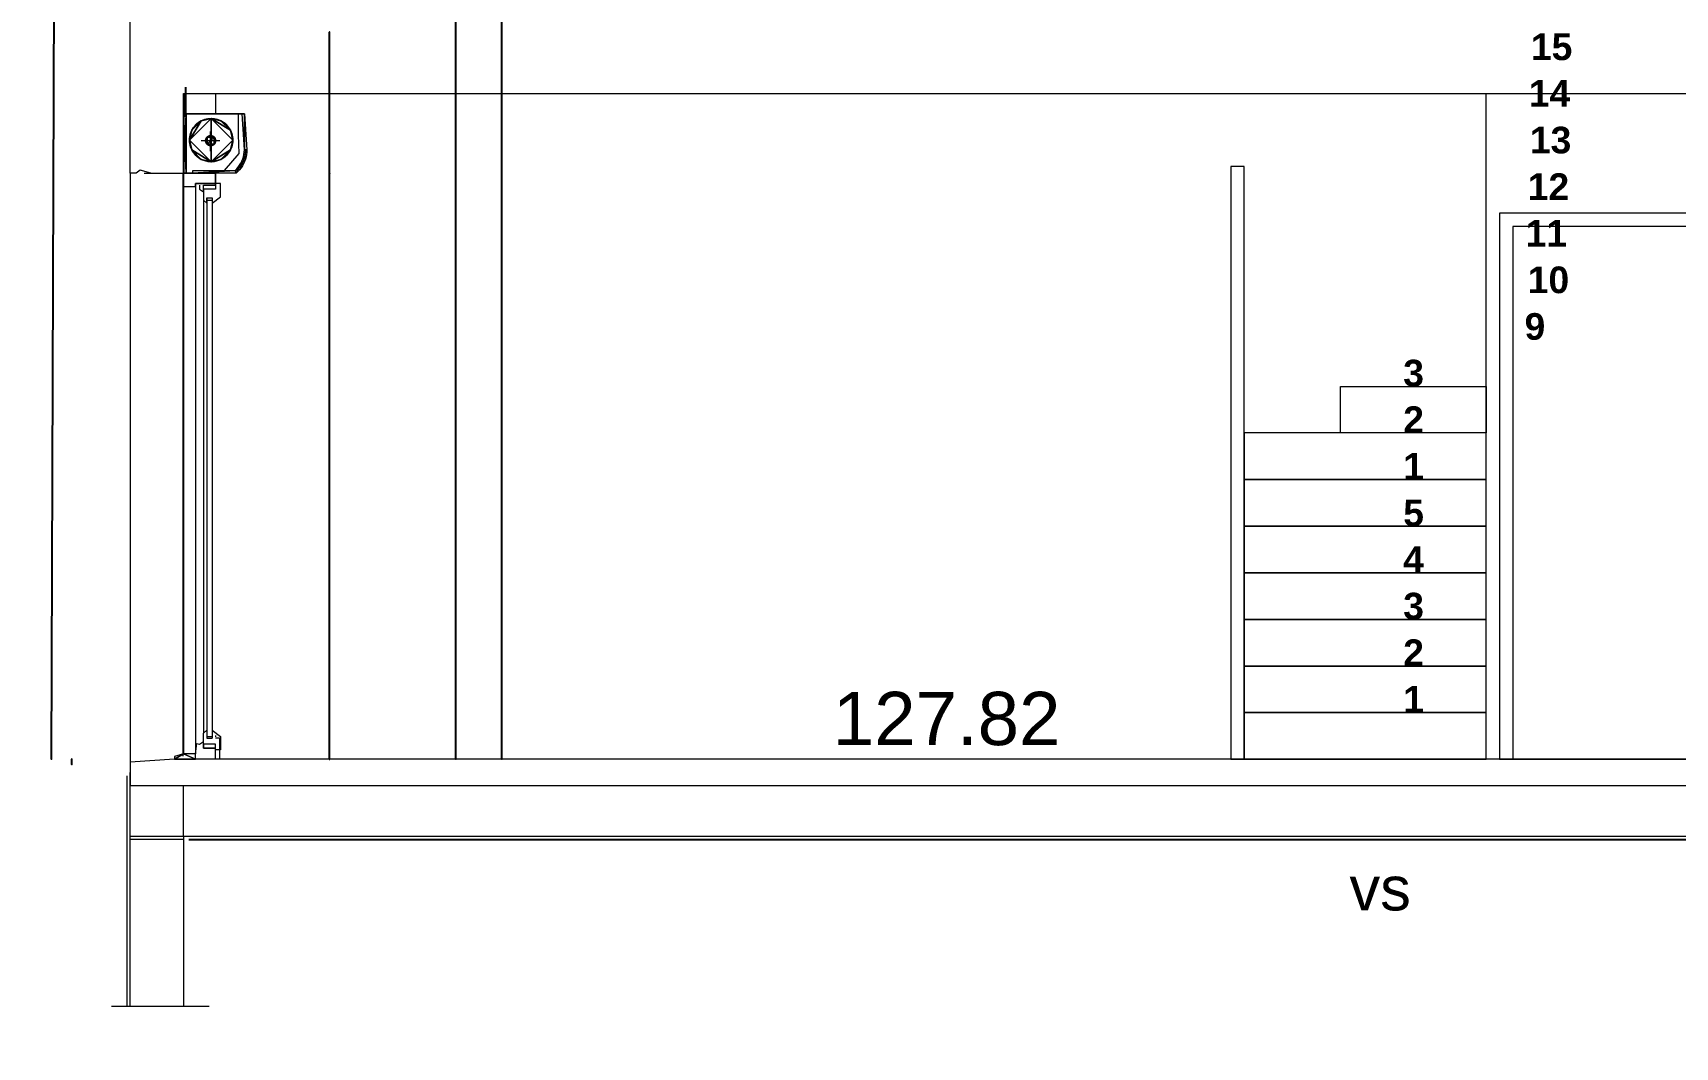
# Model space of a CAD drawing. Header units: metres. Extents: x -12536 to 12621, y -17191 to 9596.
# Drawn here: x -9337 to -8721, y 5466 to 5847 of the extents above; entities that cross this region are included whole.
import ezdxf
from ezdxf.lldxf.tags import DXFTag

# ---------------------------------------------------------------- set-up
doc = ezdxf.new("R2010")
doc.units = ezdxf.units.M
doc.header["$MEASUREMENT"] = 0
doc.header["$PDMODE"] = 2
doc.header["$PDSIZE"] = 0.25
for name, color, linetype in [('Calque commun', 7, 'Continuous'), ('Cotations', 7, 'Continuous'), ('Textes', 7, 'Continuous')]:
    doc.layers.add(name, color=color, linetype=linetype)
doc.styles.add('Arial2', font='', dxfattribs={"height": 0.1})
doc.styles.add('Arial3', font='arial.ttf', dxfattribs={"height": 0.1})
doc.styles.add('Arial4', font='arial.ttf', dxfattribs={"height": 0.165})
doc.styles.add('Arial5', font='arial.ttf', dxfattribs={"height": 0.1})
doc.styles.add('Arial7', font='arial.ttf', dxfattribs={"height": 0.2})
doc.styles.get('Arial2').set_extended_font_data('Arial', bold=True)
tags = doc.linetypes.add('HIDDEN', pattern=[0.375, 0.25, -0.125]).pattern_tags.tags
tags[6:7] = [DXFTag(74, 4), DXFTag(75, 0), DXFTag(340, '0'), DXFTag(46, 1.0), DXFTag(50, 0.0), DXFTag(44, 0.0), DXFTag(45, 0.0)]
tags[4:5] = [DXFTag(74, 4), DXFTag(75, 0), DXFTag(340, '0'), DXFTag(46, 1.0), DXFTag(50, 0.0), DXFTag(44, 0.0), DXFTag(45, 0.0)]
tags = doc.linetypes.add('HIDDENX2', pattern=[0.75, 0.5, -0.25]).pattern_tags.tags
tags[6:7] = [DXFTag(74, 4), DXFTag(75, 0), DXFTag(340, '0'), DXFTag(46, 1.0), DXFTag(50, 0.0), DXFTag(44, 0.0), DXFTag(45, 0.0)]
tags[4:5] = [DXFTag(74, 4), DXFTag(75, 0), DXFTag(340, '0'), DXFTag(46, 1.0), DXFTag(50, 0.0), DXFTag(44, 0.0), DXFTag(45, 0.0)]
doc.dimstyles.new('DIM18', dxfattribs={"dimtxt": 0.1, "dimasz": 0.025, "dimexe": 0.1, "dimexo": 0, "dimgap": 5e-05, "dimtad": 1, "dimzin": 1, "dimdsep": 46, "dimtxsty": 'Arial3', "dimblk": 'ORIGIN', "dimcen": 0.09, "dimdle": 0.1, "dimadec": 0, "dimazin": 0, "dimtfac": 1, "dimtdec": 4, "dimtix": 1, "dimtofl": 0, "dimtmove": 0, "dimatfit": 3, "dimfxl": 0.1, "dimfxlon": 1, "dimfrac": 2, "dimtolj": 1, "dimtzin": 0, "dimarcsym": 2})
doc.dimstyles.new('DIM19', dxfattribs={"dimtxt": 0.1, "dimasz": 0.025, "dimexe": 0.1, "dimexo": 0, "dimgap": 5e-05, "dimtad": 1, "dimzin": 1, "dimdsep": 46, "dimtxsty": 'Arial5', "dimblk": 'ORIGIN', "dimcen": 0.09, "dimdle": 0.1, "dimadec": 0, "dimazin": 0, "dimtfac": 1, "dimtdec": 4, "dimtix": 1, "dimtofl": 0, "dimtmove": 0, "dimatfit": 3, "dimfxl": 0.1, "dimfxlon": 1, "dimfrac": 2, "dimtolj": 1, "dimtzin": 0, "dimarcsym": 2})

# ---------------------------------------------------------------- blocks, each defined once
blk = doc.blocks.new('_ORIGIN')
at = {"color": 0, "linetype": 'ByBlock', "lineweight": -2}
blk.add_line((0, 0), (-1, 0), dxfattribs=at)
blk.add_circle((0, 0), 0.5, dxfattribs=at)
blk = doc.blocks.new('*D464')
at = {"layer": 'Cotations', "color": 0, "linetype": 'ByBlock', "lineweight": -2, "transparency": 16777216}
for p, q in [((-9225.84, 5794.17), (-9225.64, 5794.17)), ((-9225.74, 5574.2), (-9225.74, 5794.15)), ((-9225.84, 5574.17), (-9225.64, 5574.17))]:
    blk.add_line(p, q, dxfattribs=at)
at = {"layer": 'Defpoints', "color": 0, "linetype": 'Continuous', "transparency": 16777216}
for p in [(-9239.71, 5794.17), (-9225.74, 5794.17), (-9239.71, 5574.17)]:
    blk.add_point(p, dxfattribs=at)
at = {"layer": 'Cotations', "color": 0, "linetype": 'Continuous', "lineweight": -2, "transparency": 16777216, "xscale": 0.02500000037252903, "yscale": 0.02500000037252903, "zscale": 0.02500000037252903}
for p, rotation in [((-9225.74, 5794.17), 90), ((-9225.74, 5574.17), 270)]:
    blk.add_blockref('_ORIGIN', p, dxfattribs=dict(at, rotation=rotation))
at = {"layer": 'Cotations', "color": 7, "linetype": 'Continuous', "lineweight": 5, "transparency": 16777216, "insert": (-9225.74, 5684.17), "char_height": 0.1, "attachment_point": 8, "rotation": 90, "line_spacing_factor": 0.776067, "style": 'Arial3'}
blk.add_mtext('\\A1;220.00', dxfattribs=at)
blk = doc.blocks.new('*D466')
at = {"layer": 'Cotations', "color": 0, "linetype": 'ByBlock', "lineweight": -2, "transparency": 16777216}
for p, q in [((-9225.74, 5847.17), (-9225.84, 5847.17)), ((-9225.74, 5824.2), (-9225.74, 5847.15)), ((-9225.74, 5824.17), (-9225.84, 5824.17))]:
    blk.add_line(p, q, dxfattribs=at)
at = {"layer": 'Defpoints', "color": 0, "linetype": 'Continuous', "transparency": 16777216}
for p in [(-9225.74, 5847.17), (-9225.74, 5847.17), (-9225.74, 5824.17)]:
    blk.add_point(p, dxfattribs=at)
at = {"layer": 'Cotations', "color": 0, "linetype": 'Continuous', "lineweight": -2, "transparency": 16777216, "xscale": 0.02500000037252903, "yscale": 0.02500000037252903, "zscale": 0.02500000037252903}
for p, rotation in [((-9225.74, 5847.17), 90), ((-9225.74, 5824.17), 270)]:
    blk.add_blockref('_ORIGIN', p, dxfattribs=dict(at, rotation=rotation))
at = {"layer": 'Cotations', "color": 7, "linetype": 'Continuous', "lineweight": 5, "transparency": 16777216, "insert": (-9225.74, 5835.67), "char_height": 0.1, "attachment_point": 8, "rotation": 90, "line_spacing_factor": 0.776067, "style": 'Arial3'}
blk.add_mtext('\\A1;23.00', dxfattribs=at)
blk = doc.blocks.new('*D469')
at = {"layer": 'Cotations', "color": 0, "linetype": 'ByBlock', "lineweight": -2, "transparency": 16777216}
for p, q in [((-9178.2, 5854.17), (-9178.4, 5854.17)), ((-9178.3, 5824.2), (-9178.3, 5854.15)), ((-9178.2, 5824.17), (-9178.4, 5824.17))]:
    blk.add_line(p, q, dxfattribs=at)
at = {"layer": 'Defpoints', "color": 0, "linetype": 'Continuous', "transparency": 16777216}
for p in [(-9178.3, 5854.17), (-9146.07, 5854.17), (-9146.07, 5824.17)]:
    blk.add_point(p, dxfattribs=at)
at = {"layer": 'Cotations', "color": 0, "linetype": 'Continuous', "lineweight": -2, "transparency": 16777216, "xscale": 0.02500000037252903, "yscale": 0.02500000037252903, "zscale": 0.02500000037252903}
for p, rotation in [((-9178.3, 5854.17), 90), ((-9178.3, 5824.17), 270)]:
    blk.add_blockref('_ORIGIN', p, dxfattribs=dict(at, rotation=rotation))
at = {"layer": 'Cotations', "color": 7, "linetype": 'Continuous', "lineweight": 5, "transparency": 16777216, "insert": (-9178.3, 5839.17), "char_height": 0.1, "attachment_point": 8, "rotation": 90, "line_spacing_factor": 0.776067, "style": 'Arial3'}
blk.add_mtext('\\A1;30.00', dxfattribs=at)
blk = doc.blocks.new('*D470')
at = {"layer": 'Cotations', "color": 0, "linetype": 'ByBlock', "lineweight": -2, "transparency": 16777216}
for p, q in [((-9178.2, 5824.17), (-9178.4, 5824.17)), ((-9178.3, 5574.2), (-9178.3, 5824.15)), ((-9178.2, 5574.17), (-9178.4, 5574.17))]:
    blk.add_line(p, q, dxfattribs=at)
at = {"layer": 'Defpoints', "color": 0, "linetype": 'Continuous', "transparency": 16777216}
for p in [(-9178.3, 5824.17), (-9146.07, 5824.17), (-9146.07, 5574.17)]:
    blk.add_point(p, dxfattribs=at)
at = {"layer": 'Cotations', "color": 0, "linetype": 'Continuous', "lineweight": -2, "transparency": 16777216, "xscale": 0.02500000037252903, "yscale": 0.02500000037252903, "zscale": 0.02500000037252903}
for p, rotation in [((-9178.3, 5824.17), 90), ((-9178.3, 5574.17), 270)]:
    blk.add_blockref('_ORIGIN', p, dxfattribs=dict(at, rotation=rotation))
at = {"layer": 'Cotations', "color": 7, "linetype": 'Continuous', "lineweight": 5, "transparency": 16777216, "insert": (-9178.3, 5699.17), "char_height": 0.1, "attachment_point": 8, "rotation": 90, "line_spacing_factor": 0.776067, "style": 'Arial3'}
blk.add_mtext('\\A1;250.00', dxfattribs=at)
blk = doc.blocks.new('*D475')
at = {"layer": 'Cotations', "color": 0, "linetype": 'ByBlock', "lineweight": -2, "transparency": 16777216}
for p, q in [((-9225.84, 5824.17), (-9225.64, 5824.17)), ((-9225.74, 5794.2), (-9225.74, 5824.15)), ((-9225.84, 5794.17), (-9225.64, 5794.17))]:
    blk.add_line(p, q, dxfattribs=at)
at = {"layer": 'Defpoints', "color": 0, "linetype": 'Continuous', "transparency": 16777216}
for p in [(-9239.71, 5824.17), (-9225.74, 5824.17), (-9239.71, 5794.17)]:
    blk.add_point(p, dxfattribs=at)
at = {"layer": 'Cotations', "color": 0, "linetype": 'Continuous', "lineweight": -2, "transparency": 16777216, "xscale": 0.02500000037252903, "yscale": 0.02500000037252903, "zscale": 0.02500000037252903}
for p, rotation in [((-9225.74, 5824.17), 90), ((-9225.74, 5794.17), 270)]:
    blk.add_blockref('_ORIGIN', p, dxfattribs=dict(at, rotation=rotation))
at = {"layer": 'Cotations', "color": 7, "linetype": 'Continuous', "lineweight": 5, "transparency": 16777216, "insert": (-9225.74, 5809.17), "char_height": 0.1, "attachment_point": 8, "rotation": 90, "line_spacing_factor": 0.776067, "style": 'Arial3'}
blk.add_mtext('\\A1;30.00', dxfattribs=at)
blk = doc.blocks.new('*D481')
at = {"layer": 'Cotations', "color": 0, "linetype": 'ByBlock', "lineweight": -2, "transparency": 16777216}
for p, q in [((-9322.45, 5574.17), (-9322.55, 5574.17)), ((-9322.45, 5572.17), (-9322.55, 5572.17)), ((-9322.45, 5572.19), (-9322.45, 5574.15))]:
    blk.add_line(p, q, dxfattribs=at)
at = {"layer": 'Defpoints', "color": 0, "linetype": 'Continuous', "transparency": 16777216}
for p in [(-9322.45, 5574.17), (-9322.45, 5574.17), (-9322.45, 5572.17)]:
    blk.add_point(p, dxfattribs=at)
at = {"layer": 'Cotations', "color": 0, "linetype": 'Continuous', "lineweight": -2, "transparency": 16777216, "xscale": 0.02500000037252903, "yscale": 0.02500000037252903, "zscale": 0.02500000037252903}
for p, rotation in [((-9322.45, 5574.17), 90), ((-9322.45, 5572.17), 270)]:
    blk.add_blockref('_ORIGIN', p, dxfattribs=dict(at, rotation=rotation))
at = {"layer": 'Cotations', "color": 7, "linetype": 'Continuous', "lineweight": 5, "transparency": 16777216, "insert": (-9322.45, 5573.17), "char_height": 0.1, "attachment_point": 8, "rotation": 90, "line_spacing_factor": 0.776067, "style": 'Arial3'}
blk.add_mtext('\\A1;2.00', dxfattribs=at)
blk = doc.blocks.new('*D482')
at = {"layer": 'Cotations', "color": 0, "linetype": 'ByBlock', "lineweight": -2, "transparency": 16777216}
for p, q in [((-9160.96, 5854.17), (-9161.16, 5854.17)), ((-9161.06, 5574.2), (-9161.06, 5854.15)), ((-9160.96, 5574.17), (-9161.16, 5574.17))]:
    blk.add_line(p, q, dxfattribs=at)
at = {"layer": 'Defpoints', "color": 0, "linetype": 'Continuous', "transparency": 16777216}
for p in [(-9161.06, 5854.17), (-9128.83, 5854.17), (-9128.83, 5574.17)]:
    blk.add_point(p, dxfattribs=at)
at = {"layer": 'Cotations', "color": 0, "linetype": 'Continuous', "lineweight": -2, "transparency": 16777216, "xscale": 0.02500000037252903, "yscale": 0.02500000037252903, "zscale": 0.02500000037252903}
for p, rotation in [((-9161.06, 5854.17), 90), ((-9161.06, 5574.17), 270)]:
    blk.add_blockref('_ORIGIN', p, dxfattribs=dict(at, rotation=rotation))
at = {"layer": 'Cotations', "color": 7, "linetype": 'Continuous', "lineweight": 5, "transparency": 16777216, "insert": (-9161.06, 5714.17), "char_height": 0.1, "attachment_point": 8, "rotation": 90, "line_spacing_factor": 0.776067, "style": 'Arial3'}
blk.add_mtext('\\A1;280.00', dxfattribs=at)
blk = doc.blocks.new('*D484')
at = {"layer": 'Cotations', "color": 0, "linetype": 'ByBlock', "lineweight": -2, "transparency": 16777216}
for p, q in [((-9330.03, 5574.2), (-9328.29, 6115.53)), ((-9328.28, 6115.55), (-9328.39, 6115.55)), ((-9330.02, 5574.17), (-9330.13, 5574.17))]:
    blk.add_line(p, q, dxfattribs=at)
at = {"layer": 'Defpoints', "color": 0, "linetype": 'Continuous', "transparency": 16777216}
for p in [(-9328.29, 6115.55), (-9328.28, 6115.55), (-9330.02, 5574.17)]:
    blk.add_point(p, dxfattribs=at)
at = {"layer": 'Cotations', "color": 0, "linetype": 'Continuous', "lineweight": -2, "transparency": 16777216, "xscale": 0.02500000037252903, "yscale": 0.02500000037252903, "zscale": 0.02500000037252903}
for p, rotation in [((-9328.29, 6115.55), 89.81558134535868), ((-9330.03, 5574.17), 269.8155813453587)]:
    blk.add_blockref('_ORIGIN', p, dxfattribs=dict(at, rotation=rotation))
at = {"layer": 'Cotations', "color": 7, "linetype": 'Continuous', "lineweight": 5, "transparency": 16777216, "insert": (-9329.16, 5844.86), "char_height": 0.1, "attachment_point": 8, "rotation": 89.81558, "line_spacing_factor": 0.776067, "style": 'Arial5'}
blk.add_mtext('\\A1;541.38', dxfattribs=at)

msp = doc.modelspace()

# ---------------------------------------------------------------- linework, layer by layer
at = {"layer": 'Calque commun', "color": 7, "linetype": 'Continuous', "lineweight": 20}
for p, q in [((-9300.501, 5794.172), (-9300.501, 5859.172)), ((-9280.501, 5824.171), (-8420.34, 5824.171)), ((-9280.501, 5824.171), (-9280.501, 5794.172)), ((-9280.501, 5794.172), (-9280.501, 5824.171)), ((-9280.501, 5824.17), (-9280.501, 5794.172)), ((-9268.501, 5824.171), (-9268.501, 5816.538)), ((-9031.888, 5824.171), (-8467.365, 5824.171)), ((-9298.352, 5794.172), (-9300.501, 5794.172)), ((-9296.852, 5795.329), (-9298.352, 5794.172)), ((-9292.851, 5794.172), (-9296.852, 5795.329)), ((-9295.322, 5794.172), (-9280.501, 5794.172)), ((-9292.851, 5794.172), (-9280.501, 5794.172)), ((-9280.841, 5794.172), (-9268.501, 5794.172)), ((-9280.501, 5794.172), (-9280.501, 5789.173)), ((-9268.501, 5791.23), (-9268.501, 5794.172)), ((-9268.501, 5794.172), (-9268.501, 5790.369)), ((-9280.501, 5789.173), (-9276.009, 5789.173)), ((-9268.501, 5790.369), (-9276.009, 5790.369)), ((-9276.009, 5790.369), (-9276.009, 5789.173)), ((-9276.009, 5789.173), (-9276.009, 5790.369)), ((-9276.009, 5790.369), (-9268.501, 5790.369)), ((-9283.949, 5574.17), (-9300.501, 5573.066)), ((-9300.501, 5573.066), (-9300.501, 5564.17)), ((-9268.501, 5574.17), (-9283.949, 5574.17)), ((-8420.34, 5574.17), (-9268.501, 5574.17)), ((-9300.501, 5481.276), (-9300.501, 5569.17)), ((-9300.501, 5481.275), (-9300.501, 5564.17)), ((-8400.34, 5564.17), (-9300.501, 5564.17)), ((-9280.501, 5545.169), (-9280.501, 5564.17)), ((-9270.5, 5564.17), (-9270.5, 5564.17)), ((-9270.5, 5564.17), (-9270.5, 5564.17)), ((-9270.5, 5564.17), (-9270.5, 5564.17)), ((-9270.5, 5564.17), (-9270.5, 5564.17)), ((-8420.338, 5545.169), (-9300.501, 5545.169)), ((-9280.501, 5544.08), (-9300.501, 5544.08)), ((-9280.501, 5545.169), (-9280.501, 5481.275)), ((-9280.501, 5543.17), (-9280.501, 5481.276))]:
    msp.add_line(p, q, dxfattribs=at)
at = {"layer": 'Calque commun', "color": 3, "linetype": 'ByBlock', "lineweight": -2}
for p, q in [((-9279.752, 5826.565), (-9279.752, 5815.429)), ((-9280.501, 5824.171), (-9280.501, 5794.171)), ((-9278.562, 5544.08), (-8418.4, 5544.08))]:
    msp.add_line(p, q, dxfattribs=at)
at = {"layer": 'Calque commun', "color": 7, "linetype": 'Continuous', "lineweight": 5}
for p, q in [((-9259.92, 5808.609), (-9259.92, 5816.538)), ((-9266.951, 5806.415), (-9273.958, 5806.415)), ((-9270.357, 5802.445), (-9270.357, 5809.928)), ((-9259.639, 5801.661), (-9259.92, 5808.609)), ((-9265.205, 5795.279), (-9259.639, 5801.661)), ((-9265.205, 5795.279), (-9259.639, 5801.661)), ((-9300.501, 5794.172), (-9300.501, 5570.98)), ((-9280.841, 5794.172), (-9268.501, 5794.172)), ((-9280.841, 5794.172), (-9268.501, 5794.172)), ((-9280.841, 5794.172), (-9280.841, 5575.267)), ((-9268.501, 5794.172), (-9280.501, 5794.172)), ((-9268.501, 5794.172), (-9280.501, 5794.172)), ((-9268.501, 5789.672), (-9268.501, 5794.172)), ((-9268.501, 5789.672), (-9268.501, 5794.172)), ((-9280.501, 5789.173), (-9280.501, 5576.171)), ((-9276.009, 5789.173), (-9276.003, 5576.17)), ((-9274.5, 5789.672), (-9274.5, 5788.172)), ((-9274.5, 5789.672), (-9274.5, 5788.172)), ((-9274.5, 5788.172), (-9273, 5787.172)), ((-9274.5, 5788.172), (-9273, 5787.172)), ((-9273, 5788.172), (-9273, 5789.672)), ((-9273, 5789.672), (-9268.501, 5789.672)), ((-9273, 5788.172), (-9273, 5789.672)), ((-9273, 5789.672), (-9268.501, 5789.672)), ((-9273, 5787.172), (-9273, 5788.172)), ((-9268.501, 5788.172), (-9273, 5788.172)), ((-9273, 5788.172), (-9273, 5784.096)), ((-9273, 5787.172), (-9273, 5788.172)), ((-9268.501, 5788.172), (-9273, 5788.172)), ((-9273, 5788.172), (-9273, 5784.096)), ((-9266.702, 5790.369), (-9268.501, 5790.369)), ((-9268.501, 5790.369), (-9268.501, 5788.172)), ((-9266.702, 5790.369), (-9268.501, 5790.369)), ((-9268.501, 5790.369), (-9268.501, 5788.172)), ((-9266.702, 5785.369), (-9266.702, 5790.369)), ((-9266.702, 5785.369), (-9266.702, 5790.369)), ((-9273, 5784.096), (-9271.775, 5782.939)), ((-9273, 5784.096), (-9271.775, 5782.939)), ((-9273, 5784.096), (-9273, 5583.939)), ((-9271.775, 5784.096), (-9271.775, 5784.904)), ((-9271.775, 5784.904), (-9269.775, 5784.904)), ((-9271.775, 5784.096), (-9271.775, 5784.904)), ((-9271.775, 5784.904), (-9269.775, 5784.904)), ((-9271.775, 5784.904), (-9271.775, 5582.136)), ((-9271.775, 5782.939), (-9271.775, 5784.096)), ((-9271.775, 5784.096), (-9269.775, 5784.096)), ((-9271.775, 5782.939), (-9271.775, 5784.096)), ((-9271.775, 5784.096), (-9269.775, 5784.096)), ((-9269.775, 5782.936), (-9266.702, 5785.369)), ((-9269.775, 5782.936), (-9266.702, 5785.369)), ((-9269.775, 5784.904), (-9269.775, 5782.936)), ((-9269.775, 5784.904), (-9269.775, 5782.936)), ((-9269.775, 5784.904), (-9269.775, 5582.136)), ((-9273, 5583.939), (-9271.775, 5585.096)), ((-9269.775, 5585.099), (-9266.702, 5582.666)), ((-9276.003, 5576.17), (-9275.561, 5580.089)), ((-9275.561, 5580.089), (-9274.5, 5579.863)), ((-9274.5, 5579.863), (-9273, 5580.863)), ((-9273, 5579.863), (-9273, 5583.939)), ((-9273, 5578.363), (-9273, 5581.147)), ((-9273, 5579.863), (-9273, 5578.363)), ((-9268.501, 5579.863), (-9273, 5579.863)), ((-9268.501, 5578.363), (-9273, 5578.363)), ((-9273, 5578.363), (-9268.501, 5578.363)), ((-9271.775, 5582.73), (-9269.775, 5582.73)), ((-9271.775, 5582.136), (-9269.775, 5582.136)), ((-9268.501, 5583.052), (-9268.501, 5582.642)), ((-9268.501, 5582.171), (-9267.001, 5582.171)), ((-9268.501, 5574.363), (-9268.501, 5579.863)), ((-9267.001, 5582.171), (-9267.001, 5574.171)), ((-9266.702, 5582.666), (-9266.702, 5577.665)), ((-9266.702, 5577.665), (-9268.501, 5577.665))]:
    msp.add_line(p, q, dxfattribs=at)
at = {"layer": 'Calque commun', "color": 7, "linetype": 'HIDDEN', "lineweight": 20}
msp.add_line((-9301.772, 5567.966), (-9301.772, 5481.275), dxfattribs=at)
at = {"layer": 'Calque commun', "color": 7, "linetype": 'HIDDENX2', "lineweight": 20}
msp.add_line((-9270.897, 5481.276), (-9307.603, 5481.276), dxfattribs=at)

# ---------------------------------------------------------------- texts
at = {"layer": 'Calque commun', "color": 5, "linetype": 'ByBlock', "lineweight": -2, "style": 'Arial2'}
for s, p in [('15', (-8774.83, 5836.67)), ('14', (-8775.624, 5819.17)), ('13', (-8775.227, 5801.669)), ('12', (-8776.022, 5784.169)), ('11', (-8776.816, 5766.669)), ('10', (-8776.022, 5749.169)), ('9', (-8777.214, 5731.669)), ('3', (-8822.76, 5714.169)), ('2', (-8822.76, 5696.676)), ('1', (-8822.76, 5679.175)), ('5', (-8822.76, 5661.67)), ('4', (-8822.76, 5644.173)), ('3', (-8822.76, 5626.67)), ('2', (-8822.76, 5609.17)), ('1', (-8822.76, 5591.67))]:
    msp.add_text(s, height=10, dxfattribs=at).set_placement(p)
at = {"layer": 'Textes', "color": 5, "linetype": 'ByBlock', "lineweight": -2, "style": 'Arial7'}
msp.add_text('127.82', height=20, dxfattribs=at).set_placement((-9036.85, 5579.476))
at = {"layer": 'Textes', "color": 3, "linetype": 'ByBlock', "lineweight": -2, "style": 'Arial4'}
msp.add_text('vs', height=16.5, dxfattribs=at).set_placement((-8842.941, 5517.414))

# ---------------------------------------------------------------- dimensions: what is measured, and where the dimension line sits
at = {"layer": 'Cotations', "color": 14, "linetype": 'Continuous', "lineweight": 5}
dim = msp.add_linear_dim(base=(-9328.287, 6115.551), p1=(-9330.025, 5574.17), p2=(-9328.281, 6115.551), angle=89.815581, dimstyle='DIM19', override={"dimclrt": 7}, dxfattribs=at)
dim.commit()
dim.dimension.update_dxf_attribs({"geometry": '*D484', "text_midpoint": (-9329.209, 5844.861)})
for p1, p2, distance, picture, middle in [((-9146.072, 5824.171), (-9146.072, 5854.171), 32.228, '*D469', (-9178.352, 5839.171)), ((-9128.83, 5574.171), (-9128.83, 5854.171), 32.229, '*D482', (-9161.11, 5714.171)), ((-9225.742, 5824.171), (-9225.742, 5847.171), 0, '*D466', (-9225.793, 5835.671)), ((-9239.714, 5794.172), (-9239.714, 5824.171), -13.972, '*D475', (-9225.793, 5809.171)), ((-9146.072, 5574.171), (-9146.072, 5824.171), 32.228, '*D470', (-9178.352, 5699.171)), ((-9239.714, 5574.171), (-9239.714, 5794.172), -13.972, '*D464', (-9225.793, 5684.171)), ((-9322.453, 5572.17), (-9322.453, 5574.17), 0, '*D481', (-9322.504, 5573.17))]:
    dim = msp.add_aligned_dim(p1=p1, p2=p2, distance=distance, dimstyle='DIM18', override={"dimclrt": 7}, dxfattribs=at)
    dim.commit()
    dim.dimension.update_dxf_attribs({"geometry": picture, "text_midpoint": middle})

# ---------------------------------------------------------------- meshes
at = {"layer": 'Calque commun', "color": 7, "linetype": 'Continuous', "lineweight": 5}
mesh = msp.add_polyface(dxfattribs=at)
corners = [(-6339.111, 8148.796), (-12339.111, 8148.796), (-12339.111, 3948.796), (-6339.111, 3948.796)]
mesh.append_faces([[corners[k] for k in face] for face in [(0, 1, 2, 3)]], dxfattribs={"color": 7})
at = {"layer": 'Calque commun', "color": 20, "linetype": 'Continuous', "lineweight": 5}
mesh = msp.add_polyface(dxfattribs=at)
corners = [(-8791.623, 5824.171), (-8432.34, 5824.171), (-8432.34, 5574.171), (-8791.623, 5574.171)]
mesh.append_faces([[corners[k] for k in face] for face in [(0, 1, 2, 3)]], dxfattribs={"color": 20})
at = {"layer": 'Calque commun', "color": 7, "linetype": 'Continuous', "lineweight": 5}
mesh = msp.add_polyface(dxfattribs=at)
corners = [(-9258.999, 5797.943), (-9258.432, 5796.947), (-9259.457, 5797.184), (-9280.501, 5816.538), (-9279.5, 5794.172), (-9280.501, 5794.172), (-9257.028, 5800.32), (-9258.026, 5800.413), (-9257.842, 5801.28), (-9260.814, 5794.177), (-9276.997, 5794.178), (-9261.188, 5795.171), (-9257.982, 5797.746), (-9256.706, 5803.046), (-9256.741, 5802.13), (-9257.695, 5803.046), (-9257.278, 5799.438), (-9279.5, 5816.538), (-9258.943, 5796.186), (-9259.514, 5795.468), (-9259.977, 5796.466), (-9257.613, 5816.538), (-9258.528, 5816.538), (-9257.732, 5802.16), (-9256.849, 5801.22), (-9258.606, 5798.738), (-9260.138, 5794.797), (-9260.555, 5795.793), (-9258.281, 5799.564), (-9257.597, 5798.578), (-9276.997, 5795.172)]
mesh.append_faces([[corners[k] for k in face] for face in [(3, 4, 5), (11, 10, 30)]], dxfattribs={"vtx0": -1, "color": 7})
mesh.append_faces([[corners[k] for k in face] for face in [(0, 1, 2), (23, 24, 8), (9, 11, 26), (6, 8, 24), (28, 29, 25), (18, 2, 1), (12, 25, 29)]], dxfattribs={"vtx0": -1, "vtx1": -1, "color": 7})
mesh.append_faces([[corners[k] for k in face] for face in [(6, 7, 8), (0, 12, 1), (23, 14, 24), (27, 19, 26), (18, 20, 2), (28, 16, 29), (21, 15, 22)]], dxfattribs={"vtx0": -1, "vtx2": -1, "color": 7})
mesh.append_faces([[corners[k] for k in face] for face in [(9, 10, 11), (13, 14, 15), (6, 16, 7), (17, 4, 3), (18, 19, 20), (3, 21, 22), (0, 25, 12), (27, 20, 19), (21, 13, 15), (22, 17, 3), (23, 15, 14), (28, 7, 16), (11, 27, 26)]], dxfattribs={"vtx1": -1, "vtx2": -1, "color": 7})
mesh = msp.add_polyface(dxfattribs=at)
corners = [(-9258.432, 5796.947), (-9258.943, 5796.186), (-9259.457, 5797.184), (-9259.514, 5795.468), (-9260.138, 5794.797), (-9260.555, 5795.793), (-9257.842, 5801.28), (-9257.028, 5800.32), (-9258.026, 5800.413), (-9258.281, 5799.564), (-9257.597, 5798.578), (-9258.606, 5798.738), (-9257.732, 5802.16), (-9257.695, 5803.046), (-9256.741, 5802.13), (-9258.999, 5797.943), (-9261.188, 5795.171), (-9259.977, 5796.466), (-9257.982, 5797.746), (-9256.849, 5801.22), (-9276.997, 5795.172), (-9276.997, 5794.178), (-9279.5, 5816.538), (-9280.501, 5794.172), (-9280.501, 5816.538), (-9257.278, 5799.438), (-9256.706, 5803.046), (-9260.814, 5794.177), (-9279.5, 5794.172), (-9257.613, 5816.538), (-9258.528, 5816.538)]
mesh.append_faces([[corners[k] for k in face] for face in [(6, 7, 8), (9, 10, 11), (0, 15, 18), (18, 11, 10), (12, 19, 6), (3, 17, 1)]], dxfattribs={"vtx0": -1, "vtx1": -1, "color": 7})
mesh.append_faces([[corners[k] for k in face] for face in [(0, 2, 15), (3, 5, 17), (6, 19, 7), (22, 23, 24), (18, 15, 11), (16, 4, 27), (29, 13, 30), (16, 27, 21), (12, 14, 19), (9, 25, 10), (8, 7, 25)]], dxfattribs={"vtx0": -1, "vtx2": -1, "color": 7})
mesh.append_faces([[corners[k] for k in face] for face in [(20, 16, 21)]], dxfattribs={"vtx1": -1, "color": 7})
mesh.append_faces([[corners[k] for k in face] for face in [(0, 1, 2), (3, 4, 5), (12, 13, 14), (16, 5, 4), (9, 8, 25), (26, 14, 13), (17, 2, 1), (29, 26, 13)]], dxfattribs={"vtx1": -1, "vtx2": -1, "color": 7})
mesh.append_faces([[corners[k] for k in face] for face in [(22, 28, 23)]], dxfattribs={"vtx2": -1, "color": 7})
mesh = msp.add_polyface(dxfattribs=at)
corners = [(-9262.036, 5806.649), (-9262.136, 5807.92), (-9262.061, 5807.286), (-9277.404, 5810.338), (-9273.853, 5813.89), (-9278.29, 5806.649), (-9262.922, 5802.959), (-9262.136, 5805.377), (-9262.26, 5804.752), (-9266.473, 5813.89), (-9268.892, 5814.675), (-9268.266, 5814.551), (-9270.163, 5814.775), (-9270.163, 5798.522), (-9263.983, 5811.927), (-9262.922, 5810.338), (-9277.892, 5809.16), (-9278.066, 5808.546), (-9262.434, 5804.137), (-9262.655, 5803.538), (-9278.19, 5807.92), (-9266.473, 5799.408), (-9262.434, 5809.16), (-9262.26, 5808.546), (-9267.652, 5814.378), (-9277.404, 5802.959), (-9277.671, 5803.538), (-9277.892, 5804.137), (-9273.853, 5799.408), (-9268.892, 5798.622), (-9269.525, 5798.547), (-9267.652, 5798.919), (-9262.061, 5806.011), (-9263.588, 5811.425), (-9275.441, 5812.828), (-9274.94, 5813.224), (-9269.525, 5814.751), (-9278.19, 5805.377), (-9264.885, 5800.469), (-9265.386, 5800.074), (-9278.265, 5807.286), (-9275.441, 5800.469), (-9263.588, 5801.872), (-9263.983, 5801.371), (-9264.885, 5812.828), (-9264.416, 5812.395), (-9277.092, 5810.895), (-9276.738, 5811.425), (-9271.434, 5798.622), (-9274.41, 5813.578), (-9277.671, 5809.759), (-9276.343, 5811.927), (-9275.91, 5812.395), (-9278.265, 5806.011), (-9275.91, 5800.902), (-9276.343, 5801.371), (-9272.674, 5798.919), (-9273.273, 5799.14), (-9272.06, 5798.746), (-9263.234, 5810.895), (-9276.738, 5801.872), (-9265.916, 5813.578), (-9265.386, 5813.224), (-9267.053, 5814.157), (-9273.273, 5814.157), (-9272.674, 5814.378), (-9274.94, 5800.074), (-9264.416, 5800.902), (-9271.434, 5814.675), (-9270.801, 5814.751), (-9277.092, 5802.402), (-9267.053, 5799.14), (-9263.234, 5802.402), (-9272.06, 5814.551), (-9278.066, 5804.752), (-9274.41, 5799.719), (-9262.655, 5809.759), (-9265.916, 5799.719), (-9268.266, 5798.746), (-9270.801, 5798.547)]
mesh.append_faces([[corners[k] for k in face] for face in [(0, 1, 2), (6, 18, 19), (20, 5, 40), (14, 44, 45), (34, 51, 52), (5, 37, 53), (28, 56, 57), (15, 33, 59), (9, 24, 63), (25, 60, 70), (68, 65, 73), (37, 27, 74), (21, 39, 77), (48, 13, 79)]], dxfattribs={"vtx0": -1, "color": 7})
mesh.append_faces([[corners[k] for k in face] for face in [(16, 3, 17)]], dxfattribs={"vtx0": -1, "vtx1": -1, "color": 7})
mesh.append_faces([[corners[k] for k in face] for face in [(3, 4, 5), (5, 12, 13), (14, 15, 9), (21, 13, 6), (28, 25, 13), (21, 31, 29), (25, 37, 5), (6, 13, 0), (25, 5, 13), (28, 41, 25), (4, 12, 5), (15, 0, 12), (48, 28, 13), (6, 0, 7), (9, 15, 12), (21, 6, 38), (0, 13, 12), (34, 4, 51), (3, 51, 4), (6, 43, 38), (48, 56, 28), (15, 1, 0), (14, 9, 44), (25, 41, 55), (3, 5, 20), (68, 12, 4), (68, 4, 65), (25, 27, 37), (9, 12, 10), (21, 29, 13)]], dxfattribs={"vtx0": -1, "vtx1": -1, "vtx2": -1, "color": 7})
mesh.append_faces([[corners[k] for k in face] for face in [(6, 7, 8), (9, 10, 11), (3, 20, 17), (15, 22, 23), (9, 11, 24), (21, 38, 39), (6, 42, 43), (6, 8, 18), (15, 23, 1), (25, 55, 60), (28, 66, 41), (9, 62, 44), (3, 47, 51)]], dxfattribs={"vtx0": -1, "vtx2": -1, "color": 7})
mesh.append_faces([[corners[k] for k in face] for face in [(14, 33, 15), (34, 35, 4)]], dxfattribs={"vtx1": -1, "vtx2": -1, "color": 7})
mesh.append_faces([[corners[k] for k in face] for face in [(25, 26, 27), (29, 30, 13), (0, 32, 7), (12, 36, 10), (3, 46, 47), (35, 49, 4), (16, 50, 3), (41, 54, 55), (48, 58, 56), (9, 61, 62), (4, 64, 65), (43, 67, 38), (68, 69, 12), (21, 71, 31), (6, 72, 42), (28, 75, 66), (15, 76, 22), (31, 78, 29)]], dxfattribs={"vtx2": -1, "color": 7})
mesh = msp.add_polyface(dxfattribs=at)
corners = [(-9272.037, 5805.559), (-9272.099, 5805.693), (-9272.15, 5805.832), (-9268.831, 5805.307), (-9268.923, 5805.191), (-9268.677, 5805.559), (-9271.69, 5807.748), (-9272.037, 5807.271), (-9271.882, 5807.524), (-9271.965, 5807.4), (-9271.882, 5805.307), (-9271.791, 5805.191), (-9268.494, 5806.71), (-9268.477, 5806.563), (-9268.471, 5806.415), (-9269.501, 5808.095), (-9269.132, 5807.849), (-9269.024, 5807.748), (-9271.213, 5808.095), (-9271.69, 5805.082), (-9271.213, 5804.735), (-9271.581, 5804.981), (-9269.501, 5804.735), (-9269.024, 5805.082), (-9270.94, 5804.622), (-9271.079, 5804.673), (-9270.652, 5808.277), (-9270.94, 5808.208), (-9268.563, 5805.832), (-9268.615, 5805.693), (-9268.494, 5806.12), (-9268.523, 5805.975), (-9270.652, 5804.553), (-9270.062, 5804.553), (-9270.357, 5804.53), (-9272.15, 5806.998), (-9272.219, 5806.71), (-9268.477, 5806.267), (-9270.797, 5808.249), (-9271.465, 5804.89), (-9269.774, 5808.208), (-9270.062, 5808.277), (-9269.917, 5808.249), (-9270.505, 5804.535), (-9271.791, 5807.64), (-9269.635, 5808.157), (-9271.965, 5805.43), (-9272.219, 5806.12), (-9269.635, 5804.673), (-9269.774, 5804.622), (-9268.677, 5807.271), (-9268.923, 5807.64), (-9269.248, 5804.89), (-9269.371, 5804.807), (-9271.465, 5807.941), (-9271.342, 5808.023), (-9268.563, 5806.998), (-9269.248, 5807.941), (-9271.079, 5808.157), (-9272.237, 5806.267), (-9272.242, 5806.415), (-9272.191, 5805.975), (-9272.237, 5806.563), (-9272.099, 5807.137), (-9270.797, 5804.581), (-9270.505, 5808.295), (-9270.357, 5808.301), (-9271.581, 5807.849), (-9268.831, 5807.524), (-9268.749, 5807.4), (-9268.523, 5806.855), (-9269.371, 5808.023), (-9271.342, 5804.807), (-9268.749, 5805.43), (-9270.209, 5808.295), (-9272.191, 5806.855), (-9269.132, 5804.981), (-9268.615, 5807.137), (-9269.917, 5804.581), (-9270.209, 5804.535)]
mesh.append_faces([[corners[k] for k in face] for face in [(8, 7, 9), (5, 28, 29), (40, 41, 42), (32, 34, 43), (15, 40, 45), (22, 52, 53), (47, 2, 61), (50, 68, 69), (12, 56, 70), (3, 5, 73), (35, 36, 75)]], dxfattribs={"vtx0": -1, "color": 7})
mesh.append_faces([[corners[k] for k in face] for face in [(10, 0, 11), (19, 20, 21), (23, 5, 4), (67, 18, 6), (6, 7, 44)]], dxfattribs={"vtx0": -1, "vtx1": -1, "color": 7})
mesh.append_faces([[corners[k] for k in face] for face in [(6, 0, 7), (15, 17, 18), (22, 20, 23), (26, 18, 27), (32, 33, 34), (35, 7, 36), (15, 18, 41), (36, 7, 47), (30, 12, 14), (50, 56, 12), (22, 33, 20), (19, 23, 20), (50, 30, 5), (50, 23, 17), (6, 18, 17), (19, 0, 6), (32, 20, 33), (22, 49, 33), (19, 17, 23), (36, 47, 60), (30, 28, 5), (50, 12, 30), (15, 41, 40), (32, 24, 20), (7, 0, 47), (50, 5, 23), (26, 66, 41), (26, 41, 18), (47, 0, 2), (19, 6, 17)]], dxfattribs={"vtx0": -1, "vtx1": -1, "vtx2": -1, "color": 7})
mesh.append_faces([[corners[k] for k in face] for face in [(15, 16, 17), (50, 17, 51), (15, 57, 16), (22, 23, 76), (50, 51, 68), (22, 76, 52)]], dxfattribs={"vtx0": -1, "vtx2": -1, "color": 7})
mesh.append_faces([[corners[k] for k in face] for face in [(3, 4, 5), (39, 21, 20), (8, 44, 7), (19, 11, 0), (67, 54, 18)]], dxfattribs={"vtx1": -1, "vtx2": -1, "color": 7})
mesh.append_faces([[corners[k] for k in face] for face in [(0, 1, 2), (12, 13, 14), (24, 25, 20), (30, 31, 28), (14, 37, 30), (27, 38, 26), (10, 46, 0), (22, 48, 49), (54, 55, 18), (18, 58, 27), (47, 59, 60), (60, 62, 36), (35, 63, 7), (32, 64, 24), (26, 65, 66), (15, 71, 57), (20, 72, 39), (66, 74, 41), (50, 77, 56), (49, 78, 33), (33, 79, 34)]], dxfattribs={"vtx2": -1, "color": 7})
at = {"layer": 'Calque commun', "color": 20, "linetype": 'Continuous', "lineweight": 5}
mesh = msp.add_polyface(dxfattribs=at)
corners = [(-8882.5, 5796.676), (-8887.5, 5796.676), (-8887.5, 5574.17), (-8882.5, 5574.17)]
mesh.append_faces([[corners[k] for k in face] for face in [(0, 1, 2, 3)]], dxfattribs={"color": 20})
mesh = msp.add_polyface(dxfattribs=at)
corners = [(-8696.623, 5779.171), (-8786.623, 5779.171), (-8786.623, 5574.171), (-8696.623, 5574.171)]
mesh.append_faces([[corners[k] for k in face] for face in [(0, 1, 2, 3)]], dxfattribs={"color": 20})
mesh = msp.add_polyface(dxfattribs=at)
corners = [(-8846.299, 5714.169), (-8791.623, 5714.169), (-8791.623, 5696.67), (-8846.299, 5696.67)]
mesh.append_faces([[corners[k] for k in face] for face in [(0, 1, 2, 3)]], dxfattribs={"color": 20})
mesh = msp.add_polyface(dxfattribs=at)
corners = [(-8791.623, 5696.67), (-8882.5, 5696.67), (-8882.5, 5679.17), (-8791.623, 5679.17)]
mesh.append_faces([[corners[k] for k in face] for face in [(0, 1, 2, 3)]], dxfattribs={"color": 20})
mesh = msp.add_polyface(dxfattribs=at)
corners = [(-8791.623, 5679.17), (-8882.5, 5679.17), (-8882.5, 5661.67), (-8791.623, 5661.67)]
mesh.append_faces([[corners[k] for k in face] for face in [(0, 1, 2, 3)]], dxfattribs={"color": 20})
mesh = msp.add_polyface(dxfattribs=at)
corners = [(-8791.623, 5661.67), (-8882.5, 5661.67), (-8882.5, 5644.17), (-8791.623, 5644.17)]
mesh.append_faces([[corners[k] for k in face] for face in [(0, 1, 2, 3)]], dxfattribs={"color": 20})
mesh = msp.add_polyface(dxfattribs=at)
corners = [(-8791.623, 5644.17), (-8882.5, 5644.17), (-8882.5, 5626.67), (-8791.623, 5626.67)]
mesh.append_faces([[corners[k] for k in face] for face in [(0, 1, 2, 3)]], dxfattribs={"color": 20})
mesh = msp.add_polyface(dxfattribs=at)
corners = [(-8791.623, 5626.67), (-8882.5, 5626.67), (-8882.5, 5609.17), (-8791.623, 5609.17)]
mesh.append_faces([[corners[k] for k in face] for face in [(0, 1, 2, 3)]], dxfattribs={"color": 20})
mesh = msp.add_polyface(dxfattribs=at)
corners = [(-8791.623, 5609.17), (-8882.5, 5609.17), (-8882.5, 5591.67), (-8791.623, 5591.67)]
mesh.append_faces([[corners[k] for k in face] for face in [(0, 1, 2, 3)]], dxfattribs={"color": 20})
mesh = msp.add_polyface(dxfattribs=at)
corners = [(-8791.623, 5591.67), (-8882.5, 5591.67), (-8882.5, 5574.17), (-8791.623, 5574.17)]
mesh.append_faces([[corners[k] for k in face] for face in [(0, 1, 2, 3)]], dxfattribs={"color": 20})
at = {"layer": 'Calque commun', "color": 7, "linetype": 'Continuous', "lineweight": 20}
mesh = msp.add_polyface(dxfattribs=at)
corners = [(-9280.501, 5576.17), (-9283.962, 5575.17), (-9283.962, 5574.17), (-9276.003, 5574.17), (-9276.003, 5576.17)]
mesh.append_faces([[corners[k] for k in face] for face in [(4, 0, 3)]], dxfattribs={"vtx1": -1, "color": 7})
mesh.append_faces([[corners[k] for k in face] for face in [(2, 3, 0)]], dxfattribs={"vtx1": -1, "vtx2": -1, "color": 7})
mesh.append_faces([[corners[k] for k in face] for face in [(0, 1, 2)]], dxfattribs={"vtx2": -1, "color": 7})
at = {"layer": 'Cotations', "color": 20, "linetype": 'Continuous', "lineweight": 5}
mesh = msp.add_polyface(dxfattribs=at)
corners = [(-8701.623, 5774.171), (-8781.623, 5774.171), (-8781.623, 5574.171), (-8701.623, 5574.171)]
mesh.append_faces([[corners[k] for k in face] for face in [(0, 1, 2, 3)]], dxfattribs={"color": 20})

doc.saveas('drawing.dxf')
